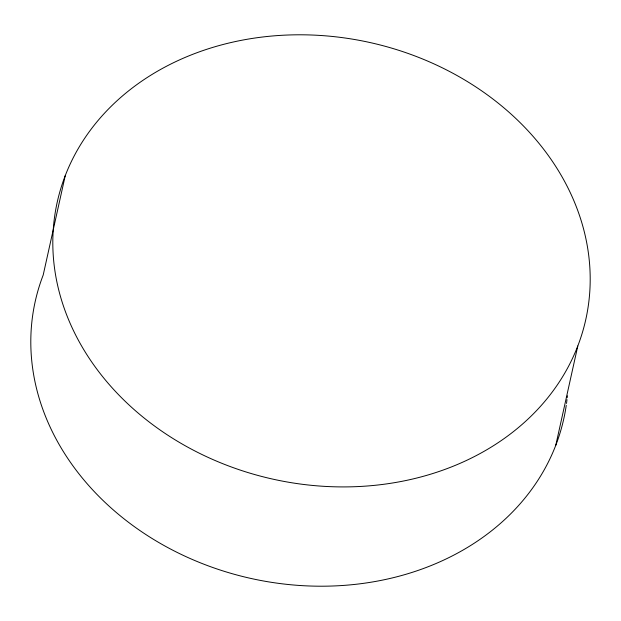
<?xml version="1.0" encoding="UTF-8"?>
<svg xmlns="http://www.w3.org/2000/svg" width="621" height="621" viewBox="0 0 621 621"><rect width="100%" height="100%" fill="white"/><g stroke="black" fill="none" stroke-linecap="round" stroke-linejoin="round"><path stroke-width="0.93" d="M65.221 175.72L43.206 275.018A270.717 223.638 12.5 0 0 242.788 576.529A270.717 223.638 12.5 0 0 566.251 405.35M555.779 445.28L577.794 345.982A270.717 223.638 12.5 0 0 263.25 36.926A270.717 223.638 12.5 0 0 123.47 399.652A270.717 223.638 12.5 0 0 577.794 345.982M567.384 395.802A270.717 223.638 12.5 0 1 567.198 397.712M566.989 399.621A270.717 223.638 12.5 0 1 566.515 403.44"/></g></svg>
